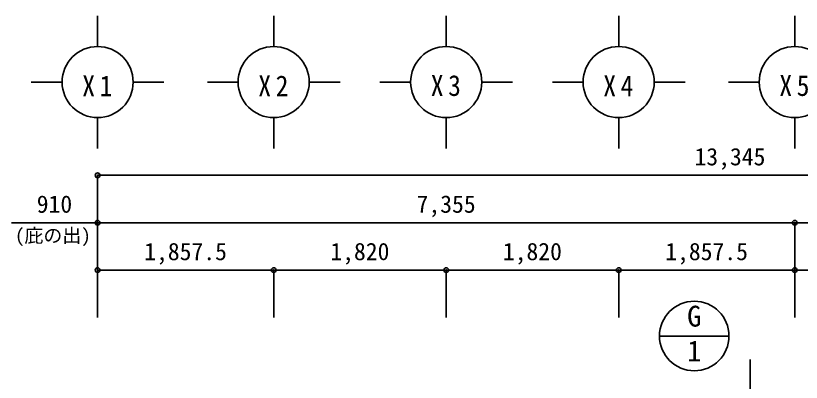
# Model space of a CAD drawing. Units: millimetres at full size, sheet at 1:100. Extents: x -40222 to 41440, y -29146 to 30741.
# Drawn here: x 8710 to 16999, y 23612 to 27479 of the extents above; entities that cross this region are included whole.
import ezdxf
from ezdxf.enums import TextEntityAlignment as Align

# ---------------------------------------------------------------- set-up
doc = ezdxf.new("R2010")
doc.units = ezdxf.units.MM
doc.header["$LTSCALE"] = 100
doc.header["$PDMODE"] = 32
doc.header["$PDSIZE"] = 50
doc.layers.add('1-8', color=7, linetype='Continuous')
doc.layers.add('1-B', color=7, linetype='Continuous')
doc.styles.add('ＭＳ ゴシック', font='')
doc.styles.get('ＭＳ ゴシック').set_extended_font_data('MS Gothic')

msp = doc.modelspace()

# ---------------------------------------------------------------- linework, layer by layer
at = {"layer": '1-8'}
for p, q in [((9574.5, 27153.6), (9574.5, 27478.6)), ((11432, 27153.6), (11432, 27478.6)), ((13252, 27153.6), (13252, 27478.6)), ((15072, 27153.6), (15072, 27478.6)), ((16929.5, 27153.6), (16929.5, 27478.6)), ((9199.5, 26778.6), (8874.5, 26778.6)), ((9949.5, 26778.6), (10274.5, 26778.6)), ((11057, 26778.6), (10732, 26778.6)), ((11807, 26778.6), (12132, 26778.6)), ((12877, 26778.6), (12552, 26778.6)), ((13627, 26778.6), (13952, 26778.6)), ((14697, 26778.6), (14372, 26778.6)), ((15447, 26778.6), (15772, 26778.6)), ((16554.5, 26778.6), (16229.5, 26778.6)), ((9574.5, 26403.6), (9574.5, 26078.6)), ((11432, 26403.6), (11432, 26078.6)), ((13252, 26403.6), (13252, 26078.6)), ((15072, 26403.6), (15072, 26078.6)), ((16929.5, 26403.6), (16929.5, 26078.6)), ((9574.5, 25794.8), (22919.5, 25794.8)), ((9574.5, 25794.8), (9574.5, 25294.8)), ((8664.5, 25294.8), (9574.5, 25294.8)), ((9574.5, 25294.8), (9574.5, 24294.8)), ((9574.5, 25294.8), (16929.5, 25294.8)), ((9574.5, 25294.8), (9574.5, 24794.8)), ((16929.5, 25294.8), (22919.5, 25294.8)), ((16929.5, 25294.8), (16929.5, 24794.8)), ((9574.5, 24794.8), (11432, 24794.8)), ((9574.5, 24794.8), (9574.5, 24294.8)), ((11432, 24794.8), (13252, 24794.8)), ((11432, 24794.8), (11432, 24294.8)), ((13252, 24794.8), (15072, 24794.8)), ((13252, 24794.8), (13252, 24294.8)), ((15072, 24794.8), (16929.5, 24794.8)), ((15072, 24794.8), (15072, 24294.8)), ((16929.5, 24794.8), (18787, 24794.8)), ((16929.5, 24794.8), (16929.5, 24294.8))]:
    msp.add_line(p, q, dxfattribs=at)
for centre in [(9574.5, 26778.6), (11432, 26778.6), (13252, 26778.6), (15072, 26778.6), (16929.5, 26778.6)]:
    msp.add_circle(centre, 375, dxfattribs=at)
at = {"layer": '1-8', "color": 2}
for p in [(9574.5, 25794.8), (9574.5, 25294.8), (16929.5, 25294.8), (9574.5, 24794.8), (11432, 24794.8), (13252, 24794.8), (15072, 24794.8), (16929.5, 24794.8)]:
    msp.add_point(p, dxfattribs=at)
at = {"layer": '1-B'}
for p, q in [((16235.7, 24099.8), (15502.4, 24099.8)), ((16459.1, 23851.6), (16459.1, 22690.4))]:
    msp.add_line(p, q, dxfattribs=at)
msp.add_circle((15869.1, 24099.8), 366.7, dxfattribs=at)

# ---------------------------------------------------------------- texts
at = {"layer": '1-8', "color": 4, "style": 'ＭＳ ゴシック'}
for s, p in [('13,345', (15872, 25844.8)), ('910', (8932, 25344.8)), ('7,355', (12939.5, 25344.8)), ('1,857.5', (10065.7, 24844.8)), ('1,820', (12029.5, 24844.8)), ('1,820', (13849.5, 24844.8)), ('1,857.5', (15563.2, 24844.8))]:
    msp.add_text(s, height=183.3, dxfattribs=at).set_placement(p, align=Align.BOTTOM_LEFT)
at = {"layer": '1-8', "style": 'ＭＳ ゴシック'}
msp.add_text('(庇の出)', height=146.6, dxfattribs=at).set_placement((8702.6, 25042.8), align=Align.BOTTOM_LEFT)
at = {"layer": '1-8', "char_height": 219.9, "attachment_point": 7, "style": 'ＭＳ ゴシック'}
for s, insert in [('\\T1.36;\\W0.9;X1', (9412, 26628.6)), ('\\T1.36;\\W0.9;X2', (11269.5, 26628.6)), ('\\T1.36;\\W0.9;X3', (13089.5, 26628.6)), ('\\T1.36;\\W0.9;X4', (14909.5, 26628.6)), ('\\T1.36;\\W0.9;X5', (16767, 26628.6))]:
    msp.add_mtext(s, dxfattribs=dict(at, insert=insert))
at = {"layer": '1-B', "style": 'ＭＳ ゴシック'}
for s, p in [('G', (15794.1, 24133.1)), ('1', (15794.1, 23766.5))]:
    msp.add_text(s, height=219.9, dxfattribs=at).set_placement(p, align=Align.BOTTOM_LEFT)

doc.saveas('drawing.dxf')
